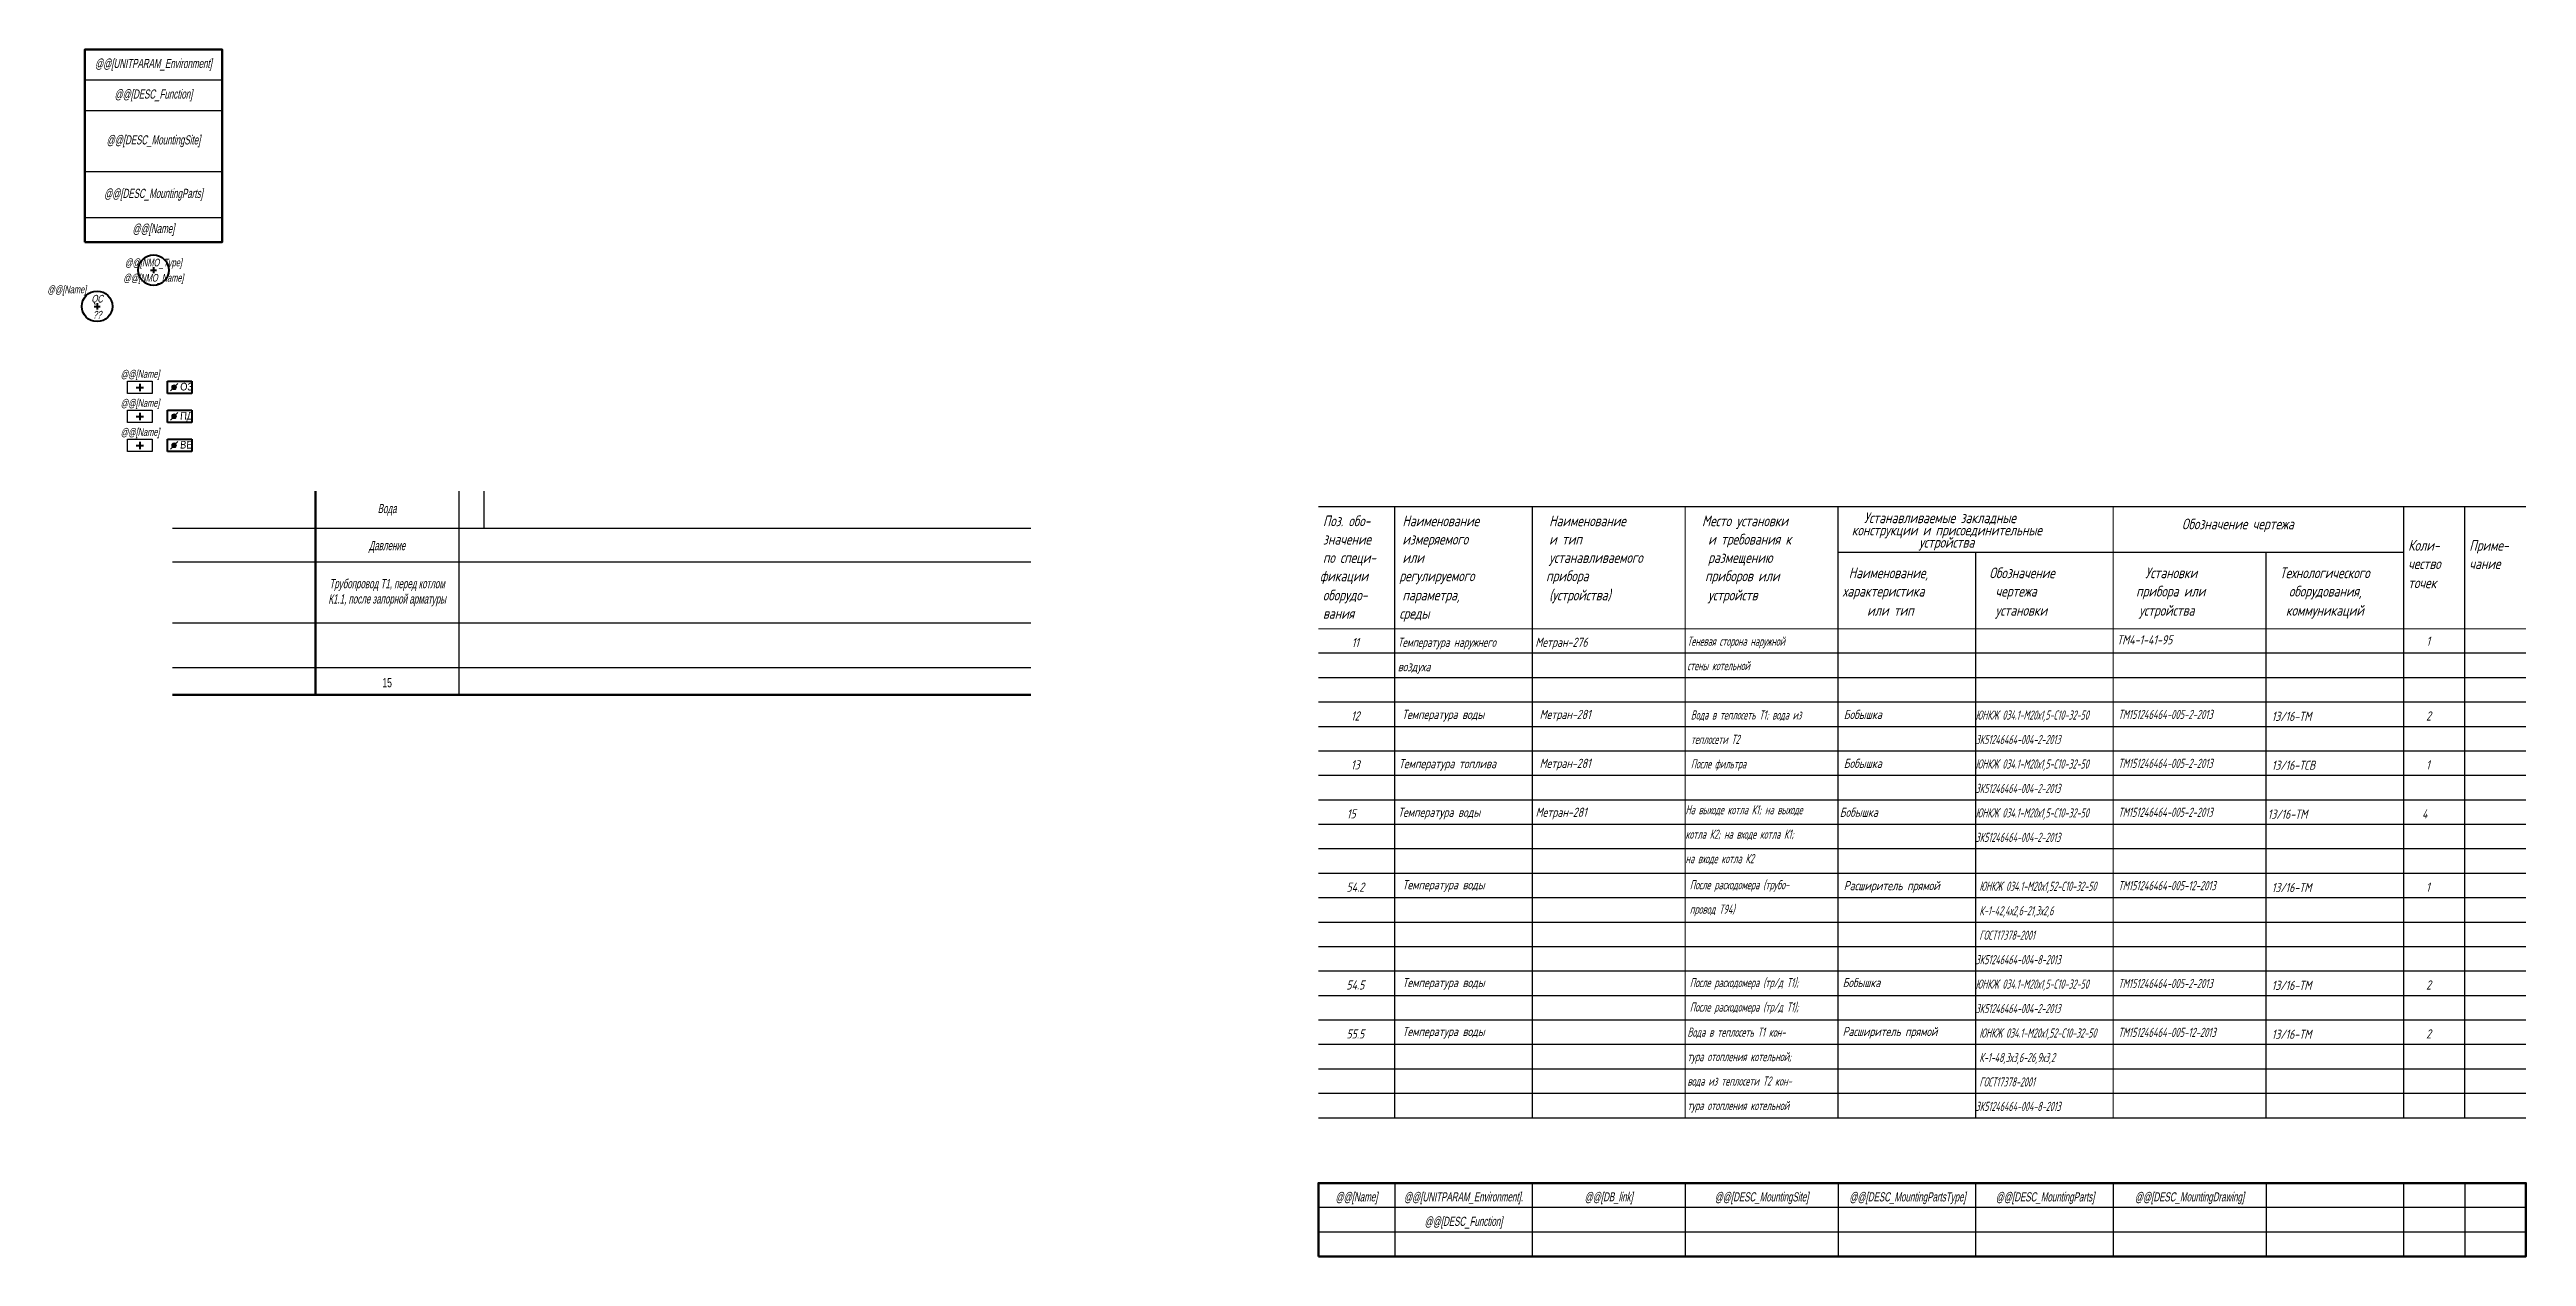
# Model space of a CAD drawing. Extents: x 37230 to 38041, y 33985 to 34380.
import ezdxf
from ezdxf.enums import TextEntityAlignment as Align

# ---------------------------------------------------------------- set-up
doc = ezdxf.new("R2010")
doc.units = 0
doc.header["$MEASUREMENT"] = 0
doc.layers.get('0').update_dxf_attribs({"linetype": 'CONTINUOUS'})
for name, color, linetype, lineweight in [('AV_K_DEVICE', 6, 'CONTINUOUS', 40), ('EL_DEVICE', 1, 'CONTINUOUS', 40), ('TABLE', 7, 'CONTINUOUS', 50)]:
    doc.layers.add(name, color=color, linetype=linetype, lineweight=lineweight)
for name, color, linetype in [('EL_DEVICE_NAME', 7, 'CONTINUOUS'), ('SYS_DEVICE_BORDER', 7, 'CONTINUOUS'), ('TEXT', 4, 'CONTINUOUS'), ('WINOSKA', 251, 'CONTINUOUS'), ('ТЕКСТ', 2, 'CONTINUOUS')]:
    doc.layers.add(name, color=color, linetype=linetype)
doc.styles.add('2.5', font='romand.shx', dxfattribs={"width": 0.75, "oblique": 15, "height": 2.5})
doc.styles.add('3.5', font='Romand.shx', dxfattribs={"width": 0.75, "oblique": 15, "height": 3})
doc.styles.add('R2_5', font='gewind.shx', dxfattribs={"width": 0.65, "oblique": 12, "height": 2.5})

# ---------------------------------------------------------------- blocks, each defined once
blk = doc.blocks.new('DEVICE_CONNECTOR_SQUARE')
at = {"layer": 'EL_DEVICE'}
for p, q in [((-1, 0), (1, 0)), ((0, 1), (0, -1))]:
    blk.add_line(p, q, dxfattribs=at)
blk = doc.blocks.new('DEVICE_KIP_DETECTOR')
at = {"layer": 'SYS_DEVICE_BORDER'}
blk.add_circle((0, 0), 5, dxfattribs=at)
at = {"ltscale": 100}
blk.add_blockref('DEVICE_CONNECTOR_SQUARE', (0, 0), dxfattribs=at)
at = {"layer": 'EL_DEVICE_NAME', "style": 'R2_5', "oblique": 12, "width": 0.7}
blk.add_text('@@[Name]', height=2.5, dxfattribs=at).set_placement((-3.54, 3.54), align=Align.BOTTOM_RIGHT)
blk = doc.blocks.new('KIP_DETECTOR')
at = {"layer": 'AV_K_DEVICE'}
blk.add_circle((0, 0), 5, dxfattribs=at)
at = {"style": 'R2_5', "oblique": 15, "width": 0.75}
for s, p in [('QC', (0, 2.5)), ('??', (-0.01, -2.74))]:
    blk.add_text(s, height=2.5, dxfattribs=at).set_placement(p, align=Align.MIDDLE_CENTER)
blk = doc.blocks.new('DEVICE_KIP_OZK')
at = {"layer": 'SYS_DEVICE_BORDER'}
for p, q in [((-4, 2), (4, 2)), ((-4, -2), (-4, 2)), ((4, 2), (4, -2)), ((4, -2), (-4, -2))]:
    blk.add_line(p, q, dxfattribs=at)
at = {"ltscale": 100, "xscale": 1.199999999999999, "yscale": 1.199999999999999, "zscale": 1.199999999999999}
blk.add_blockref('DEVICE_CONNECTOR_SQUARE', (0, 0), dxfattribs=at)
at = {"layer": 'EL_DEVICE_NAME', "style": 'R2_5', "oblique": 12, "width": 0.7}
blk.add_text('@@[Name]', height=2.5, dxfattribs=at).set_placement((0.09, 3.13), align=Align.CENTER)
blk = doc.blocks.new('KIP_OZK')
at = {"layer": 'EL_DEVICE'}
for p, q in [((-4, 2), (4, 2)), ((-4, -2), (-4, 2)), ((4, 2), (4, -2)), ((4, -2), (-4, -2))]:
    blk.add_line(p, q, dxfattribs=at)
at = {"layer": 'EL_DEVICE', "linetype": 'Continuous', "lineweight": 30}
blk.add_line((-0.56, 1.28), (-3.03, -1.19), dxfattribs=at)
at = {"layer": 'EL_DEVICE', "ltscale": 100, "const_width": 0.8}
blk.add_lwpolyline([(-2.2, 0.04, 1), (-1.4, 0.04, 1)], format="xyb", close=True, dxfattribs=at)
at = {"layer": 'EL_DEVICE', "linetype": 'Continuous', "lineweight": 0}
blk.add_circle((-1.8, 0.04), 0.759, dxfattribs=at)
at = {"layer": 'EL_DEVICE', "linetype": 'Continuous', "lineweight": 30, "style": 'R2_5', "oblique": 5, "width": 0.9}
blk.add_text('ОЗ', height=2.5, rotation=0.00019, dxfattribs=at).set_placement((0.11, -1.02))
blk = doc.blocks.new('DEVICE_KIP_KPV')
at = {"layer": 'SYS_DEVICE_BORDER'}
for p, q in [((-4, 2), (4, 2)), ((-4, -2), (-4, 2)), ((4, 2), (4, -2)), ((4, -2), (-4, -2))]:
    blk.add_line(p, q, dxfattribs=at)
at = {"ltscale": 100, "xscale": 1.199999999999999, "yscale": 1.199999999999999, "zscale": 1.199999999999999}
blk.add_blockref('DEVICE_CONNECTOR_SQUARE', (0, 0), dxfattribs=at)
at = {"layer": 'EL_DEVICE_NAME', "style": 'R2_5', "oblique": 12, "width": 0.7}
blk.add_text('@@[Name]', height=2.5, dxfattribs=at).set_placement((0.09, 3.13), align=Align.CENTER)
blk = doc.blocks.new('KIP_KPV')
at = {"layer": 'EL_DEVICE'}
for p, q in [((-4, 2), (4, 2)), ((-4, -2), (-4, 2)), ((4, 2), (4, -2)), ((4, -2), (-4, -2))]:
    blk.add_line(p, q, dxfattribs=at)
at = {"layer": 'EL_DEVICE', "linetype": 'Continuous', "lineweight": 30}
blk.add_line((-0.56, 1.28), (-3.03, -1.19), dxfattribs=at)
at = {"layer": 'EL_DEVICE', "ltscale": 100, "const_width": 0.8}
blk.add_lwpolyline([(-2.2, 0.04, 1), (-1.4, 0.04, 1)], format="xyb", close=True, dxfattribs=at)
at = {"layer": 'EL_DEVICE', "linetype": 'Continuous', "lineweight": 0}
blk.add_circle((-1.8, 0.04), 0.759, dxfattribs=at)
at = {"layer": 'EL_DEVICE', "linetype": 'Continuous', "lineweight": 30, "style": 'R2_5', "oblique": 5, "width": 0.9}
blk.add_text('ПД', height=2.5, rotation=0.00019, dxfattribs=at).set_placement((0.11, -1.02))
blk = doc.blocks.new('DEVICE_KIP_VE')
at = {"layer": 'SYS_DEVICE_BORDER'}
for p, q in [((-4, 2), (4, 2)), ((-4, -2), (-4, 2)), ((4, 2), (4, -2)), ((4, -2), (-4, -2))]:
    blk.add_line(p, q, dxfattribs=at)
at = {"ltscale": 100, "xscale": 1.199999999999999, "yscale": 1.199999999999999, "zscale": 1.199999999999999}
blk.add_blockref('DEVICE_CONNECTOR_SQUARE', (0, 0), dxfattribs=at)
at = {"layer": 'EL_DEVICE_NAME', "style": 'R2_5', "oblique": 12, "width": 0.7}
blk.add_text('@@[Name]', height=2.5, dxfattribs=at).set_placement((0.09, 3.13), align=Align.CENTER)
blk = doc.blocks.new('KIP_VE')
at = {"layer": 'EL_DEVICE'}
for p, q in [((-4, 2), (4, 2)), ((-4, -2), (-4, 2)), ((4, 2), (4, -2)), ((4, -2), (-4, -2))]:
    blk.add_line(p, q, dxfattribs=at)
at = {"layer": 'EL_DEVICE', "linetype": 'Continuous', "lineweight": 30}
blk.add_line((-0.56, 1.28), (-3.03, -1.19), dxfattribs=at)
at = {"layer": 'EL_DEVICE', "ltscale": 100, "const_width": 0.8}
blk.add_lwpolyline([(-2.2, 0.04, 1), (-1.4, 0.04, 1)], format="xyb", close=True, dxfattribs=at)
at = {"layer": 'EL_DEVICE', "linetype": 'Continuous', "lineweight": 0}
blk.add_circle((-1.8, 0.04), 0.759, dxfattribs=at)
at = {"layer": 'EL_DEVICE', "linetype": 'Continuous', "lineweight": 30, "style": 'R2_5', "oblique": 5, "width": 0.9}
blk.add_text('ВЕ', height=2.5, rotation=0.00019, dxfattribs=at).set_placement((0.11, -1.02))
blk = doc.blocks.new('DEVICE_KIP_DEVICE')
at = {"layer": 'SYS_DEVICE_BORDER'}
blk.add_circle((0, 0), 5, dxfattribs=at)
at = {"ltscale": 100}
blk.add_blockref('DEVICE_CONNECTOR_SQUARE', (0, 0), dxfattribs=at)
at = {"layer": 'EL_DEVICE_NAME', "style": 'R2_5', "oblique": 12, "width": 0.7}
for s, p in [('@@[NMO_Type]', (0, 2.5)), ('@@[NMO_Name]', (0, -2.5))]:
    blk.add_text(s, height=2.5, dxfattribs=at).set_placement(p, align=Align.MIDDLE_CENTER)
blk = doc.blocks.new('KIP_DEVICE')
at = {"layer": 'AV_K_DEVICE'}
blk.add_circle((0, 0), 5, dxfattribs=at)
blk = doc.blocks.new('HEAD_CONNECTIONDIAGRAM')
at = {"layer": 'TABLE'}
blk.add_lwpolyline([(-22.5, 0), (22.5, 0), (22.5, 63), (-22.5, 63)], close=True, dxfattribs=at)
at = {"layer": 'WINOSKA', "ltscale": 100}
for p, q in [((22.5, 53), (-22.5, 53)), ((22.5, 43), (-22.5, 43)), ((22.5, 23), (-22.5, 23)), ((22.5, 8), (-22.5, 8))]:
    blk.add_line(p, q, dxfattribs=at)
at = {"layer": 'TEXT', "char_height": 3, "width": 44, "attachment_point": 5, "style": 'R2_5'}
for s, insert in [('@@[UNITPARAM_Environment]', (0, 58)), ('@@[DESC_Function]', (0, 48)), ('@@[DESC_MountingSite]', (0, 33)), ('@@[DESC_MountingParts]', (0, 15.5)), ('@@[Name]', (0, 4))]:
    blk.add_mtext(s, dxfattribs=dict(at, insert=insert))
blk = doc.blocks.new('KIP_LUGTABLEELEMENT')
at = {"layer": 'TABLE'}
blk.add_lwpolyline([(0, -24), (395, -24), (395, 0), (0, 0)], close=True, dxfattribs=at)
at = {"layer": 'WINOSKA', "ltscale": 100}
for p, q in [((395, -8), (0, -8)), ((25, 0), (25, -24)), ((70, 0), (70, -24)), ((120, 0), (120, -24)), ((170, 0), (170, -24)), ((215, 0), (215, -24)), ((260, 0), (260, -24)), ((310, 0), (310, -24)), ((355, 0), (355, -24)), ((375, 0), (375, -24)), ((395, -16), (0, -16))]:
    blk.add_line(p, q, dxfattribs=at)
at = {"layer": 'TEXT', "char_height": 3, "attachment_point": 2, "line_spacing_factor": 1.6, "style": 'R2_5'}
for s, insert, width in [('@@[Name]', (12.5, -3), 24), ('@@[UNITPARAM_Environment]. @@[DESC_Function]', (47.5, -3), 44), ('@@[DB_link]', (95, -3), 24), ('@@[DESC_MountingSite]', (145, -3), 48), ('@@[DESC_MountingPartsType]', (192.75, -3), 43.5), ('@@[DESC_MountingParts]', (237.75, -3), 43.5), ('@@[DESC_MountingDrawing]', (285, -3), 49)]:
    blk.add_mtext(s, dxfattribs=dict(at, insert=insert, width=width))

msp = doc.modelspace()

# ---------------------------------------------------------------- linework, layer by layer
at = {"ltscale": 100}
msp.add_line((37372.5, 34235), (37372.5, 34222.86), dxfattribs=at)
for p, q in [((37645.5, 34230), (37652.5, 34230)), ((38040.5, 34182), (37645.5, 34182)), ((38040.5, 34174), (37645.5, 34174)), ((38040.5, 34166), (37645.5, 34166)), ((38040.5, 34158), (37645.5, 34158)), ((38040.5, 34150), (37645.5, 34150)), ((38040.5, 34142), (37645.5, 34142)), ((38040.5, 34134), (37645.5, 34134)), ((38040.5, 34126), (37645.5, 34126)), ((38040.5, 34118), (37645.5, 34118)), ((38040.5, 34110), (37645.5, 34110)), ((38040.5, 34102), (37645.5, 34102)), ((38040.5, 34094), (37645.5, 34094)), ((38040.5, 34086), (37645.5, 34086)), ((38040.5, 34078), (37645.5, 34078)), ((38040.5, 34070), (37645.5, 34070)), ((38040.5, 34062), (37645.5, 34062)), ((38040.5, 34054), (37645.5, 34054)), ((38040.5, 34046), (37645.5, 34046)), ((38040.5, 34038), (37645.5, 34038)), ((38040.5, 34030), (37645.5, 34030))]:
    msp.add_line(p, q)
at = {"const_width": 0.4}
for points in [[(37645.5, 34230), (37670.5, 34230), (37670.5, 34030)], [(37670.5, 34230), (37715.5, 34230), (37715.5, 34030)], [(37715.5, 34230), (37765.5, 34230), (37765.5, 34030)], [(37765.5, 34230), (37815.5, 34230), (37815.5, 34030)], [(37815.5, 34230), (38000.5, 34230), (38000.5, 34030)], [(37815.5, 34230), (37905.5, 34230), (37905.5, 34030)], [(37815.5, 34230), (37815.5, 34174)], [(38000.5, 34230), (38020.5, 34230), (38020.5, 34030)], [(38000.5, 34230), (38000.5, 34174)], [(38020.5, 34230), (38040.5, 34230)], [(37815.5, 34215), (38000.5, 34215)], [(37860.5, 34030), (37860.5, 34215)], [(37955.5, 34030), (37955.5, 34215)], [(38040.5, 34190), (37645.5, 34190)]]:
    msp.add_lwpolyline(points, dxfattribs=at)
at = {"layer": 'TABLE'}
for p, q in [((37317.5, 34235), (37317.5, 34168.43)), ((37551.44, 34168.43), (37270.71, 34168.43))]:
    msp.add_line(p, q, dxfattribs=at)
at = {"layer": 'WINOSKA'}
for p, q in [((37364.29, 34235), (37364.29, 34168.43)), ((37551.44, 34222.86), (37270.71, 34222.86)), ((37551.44, 34211.82), (37270.71, 34211.82)), ((37551.44, 34191.85), (37270.71, 34191.85)), ((37270.71, 34177.36), (37551.44, 34177.36))]:
    msp.add_line(p, q, dxfattribs=at)

# ---------------------------------------------------------------- block references
for name, p in [('HEAD_CONNECTIONDIAGRAM', (37264.46, 34316.5)), ('KIP_LUGTABLEELEMENT', (37645.5, 34008.71))]:
    msp.add_blockref(name, p)
at = {"ltscale": 100}
for name, p in [('DEVICE_KIP_DEVICE', (37264.46, 34307.33)), ('KIP_DEVICE', (37264.46, 34307.33)), ('DEVICE_KIP_DETECTOR', (37246, 34295.5)), ('KIP_DETECTOR', (37246, 34295.5)), ('DEVICE_KIP_OZK', (37260, 34269)), ('KIP_OZK', (37273, 34269)), ('DEVICE_KIP_KPV', (37260, 34259.5)), ('KIP_KPV', (37273, 34259.5)), ('DEVICE_KIP_VE', (37260, 34250)), ('KIP_VE', (37273, 34250))]:
    msp.add_blockref(name, p, dxfattribs=at)

# ---------------------------------------------------------------- texts
at = {"style": '3.5', "oblique": 15, "width": 0.75}
for s, p in [('Поз. обо-', (37647, 34223.57)), ('Наименование ', (37673, 34223.57)), ('Наименование ', (37721, 34223.57)), ('Место установки', (37771, 34223.57)), ('Устанавливаемые закладные ', (37824, 34224.57)), ('Обозначение чертежа', (37928, 34222.57)), ('значение', (37647, 34217.57)), ('измеряемого', (37673, 34217.57)), ('и тип', (37721, 34217.57)), ('и требования к', (37773, 34217.57)), ('конструкции и присоединительные', (37820, 34220.57)), ('устройства', (37842, 34216.57)), ('Коли-', (38002, 34215.57)), ('Приме-', (38022, 34215.57)), ('фикации ', (37646, 34205.57)), ('по специ-', (37647, 34211.57)), ('или', (37673, 34211.57)), ('прибора', (37720, 34205.57)), ('устанавливаемого', (37721, 34211.57)), ('приборов или', (37772, 34205.57)), ('размещению', (37773, 34211.57)), ('Наименование,', (37819, 34206.57)), ('Обозначение ', (37865, 34206.57)), ('Установки', (37916, 34206.57)), ('Технологического', (37960, 34206.57)), ('чество', (38002, 34209.57)), ('чание', (38022, 34209.57)), ('оборудо-', (37647, 34199.3)), ('регулируемого', (37672, 34205.57)), ('параметра, ', (37673, 34199.3)), ('(устройства)', (37721, 34199.3)), ('устройств', (37773, 34199.3)), ('характеристика ', (37817, 34200.57)), ('чертежа', (37867, 34200.57)), ('прибора или ', (37913, 34200.57)), ('оборудования,', (37963, 34200.57)), ('точек', (38002, 34203.3)), ('вания', (37647, 34193.3)), ('среды', (37672, 34193.3)), ('или тип', (37825, 34194.3)), ('установки', (37867, 34194.3)), ('устройства', (37914, 34194.3)), ('коммуникаций', (37962, 34194.3))]:
    msp.add_text(s, height=3.5, dxfattribs=at).set_placement(p)
at = {"layer": 'TEXT', "style": 'R2_5', "width": 0.7}
msp.add_text('15', height=3, dxfattribs=at).set_placement((37340.89, 34170.88), align=Align.CENTER)
at = {"layer": 'TEXT', "char_height": 3, "attachment_point": 5, "style": 'R2_5'}
for s, insert, width in [('{\\C4;Вода}', (37340.89, 34228.93), 46.7873), ('Давление', (37340.89, 34216.8), 46.7873), ('Трубопровод Т1, перед котлом К1.1, после запорной арматуры', (37340.89, 34201.84), 43.7038)]:
    msp.add_mtext(s, dxfattribs=dict(at, insert=insert, width=width))
at = {"layer": 'ТЕКСТ', "style": '2.5', "oblique": 15, "width": 0.75}
for s, p in [('11', (37657.59, 34184.01)), ('12', (37657.59, 34160.01)), ('13', (37657.59, 34144.01)), ('15', (37656.27, 34128.01)), ('54.2', (37657.59, 34104.01)), ('54.5', (37657.59, 34072.01)), ('55.5', (37657.59, 34056.01))]:
    msp.add_text(s, height=3, dxfattribs=at).set_placement(p, align=Align.CENTER)
at = {"layer": 'ТЕКСТ', "style": '2.5', "oblique": 15}
for s, width, p in [('Температура наружнего', 0.7, (37671.46, 34184.12)), ('Метран-276', 0.75, (37716.46, 34184.12)), ('Теневая сторона наружной ', 0.6, (37766.17, 34184.47)), ('ТМ4-1-41-95', 0.75, (37906.79, 34184.91)), ('1', 0.75, (38007.99, 34184.5)), ('воздуха', 0.75, (37671.46, 34176.12)), ('стены котельной', 0.6, (37766.17, 34176.47)), ('Температура воды', 0.75, (37672.87, 34160.51)), ('Метран-281', 0.75, (37717.87, 34160.51)), ('Вода в теплосеть Т1; вода из ', 0.6, (37767.35, 34160.35)), ('Бобышка', 0.75, (37817.36, 34160.51)), ('ЮНКЖ 034.1-М20х1,5-С10-32-50', 0.55, (37860.5, 34160.3)), ('ТМ151246464-005-2-2013', 0.65, (37907.17, 34160.51)), ('13/16-ТМ', 0.75, (37957.37, 34159.89)), ('2', 0.75, (38007.87, 34160.01)), ('теплосети Т2', 0.6, (37767.35, 34152.35)), ('ЗК51246464-004-2-2013', 0.55, (37860.5, 34152.3)), ('Температура топлива', 0.75, (37671.84, 34144.42)), ('Метран-281', 0.75, (37717.87, 34144.51)), ('После фильтра', 0.6, (37767.35, 34144.35)), ('Бобышка', 0.75, (37817.36, 34144.51)), ('ЮНКЖ 034.1-М20х1,5-С10-32-50', 0.55, (37860.5, 34144.3)), ('ТМ151246464-005-2-2013', 0.65, (37907.17, 34144.51)), ('13/16-ТСВ', 0.75, (37957.37, 34143.89)), ('1', 0.75, (38007.87, 34144.01)), ('ЗК51246464-004-2-2013', 0.55, (37860.5, 34136.3)), ('Температура воды', 0.75, (37671.56, 34128.51)), ('Метран-281', 0.75, (37716.56, 34128.51)), ('На выходе котла К1; на выходе', 0.6, (37765.6, 34129.35)), ('Бобышка', 0.75, (37816.05, 34128.51)), ('ЮНКЖ 034.1-М20х1,5-С10-32-50', 0.55, (37860.5, 34128.3)), ('ТМ151246464-005-2-2013', 0.65, (37907.17, 34128.51)), ('13/16-ТМ', 0.75, (37956.05, 34127.89)), ('4', 0.75, (38006.56, 34128.01)), ('котла К2; на входе котла К1;', 0.6, (37765.6, 34121.35)), ('ЗК51246464-004-2-2013', 0.55, (37860.5, 34120.3)), ('на входе котла К2', 0.6, (37765.6, 34113.35)), ('Температура воды', 0.75, (37673, 34104.8)), ('После расходомера (трубо-', 0.63, (37767, 34104.8)), ('Расширитель прямой', 0.75, (37817.36, 34104.51)), (' ЮНКЖ 034.1-М20х1,52-С10-32-50', 0.55, (37860.5, 34104.3)), ('ТМ151246464-005-12-2013', 0.65, (37907.17, 34104.51)), ('13/16-ТМ', 0.75, (37957.37, 34103.89)), ('1', 0.75, (38007.87, 34104.01)), ('провод Т94)', 0.63, (37767, 34096.8)), (' К-1-42,4х2,6-21,3х2,6', 0.55, (37860.5, 34096.3)), (' ГОСТ17378-2001', 0.55, (37860.5, 34088.3)), ('ЗК51246464-004-8-2013', 0.55, (37860.5, 34080.3)), ('Температура воды', 0.75, (37673, 34072.8)), ('После расходомера (тр/д Т1);', 0.63, (37767, 34072.8)), ('Бобышка', 0.74, (37817, 34072.8)), ('ЮНКЖ 034.1-М20х1,5-С10-32-50', 0.55, (37860.5, 34072.3)), ('ТМ151246464-005-2-2013', 0.65, (37907.17, 34072.51)), ('13/16-ТМ', 0.75, (37957.37, 34071.89)), ('2', 0.75, (38007.87, 34072.01)), ('После расходомера (тр/д Т1);', 0.63, (37767, 34064.8)), ('ЗК51246464-004-2-2013', 0.55, (37860.5, 34064.3)), ('Температура воды', 0.75, (37673, 34056.8)), ('Вода в теплосеть Т1 кон- ', 0.63, (37766.22, 34056.58)), ('Расширитель прямой', 0.74, (37817, 34056.8)), (' ЮНКЖ 034.1-М20х1,52-С10-32-50', 0.55, (37860.5, 34056.3)), ('ТМ151246464-005-12-2013', 0.65, (37907.17, 34056.51)), ('13/16-ТМ', 0.75, (37957.37, 34055.89)), ('2', 0.75, (38007.87, 34056.01)), ('тура отопления котельной;', 0.63, (37766.22, 34048.58)), (' К-1-48,3х3,6-26,9х3,2', 0.55, (37860.5, 34048.3)), ('вода из теплосети Т2 кон- ', 0.63, (37766.22, 34040.58)), (' ГОСТ17378-2001', 0.55, (37860.5, 34040.3)), ('тура отопления котельной', 0.63, (37766.22, 34032.58)), ('ЗК51246464-004-8-2013', 0.55, (37860.5, 34032.3))]:
    msp.add_text(s, height=3, dxfattribs=dict(at, width=width)).set_placement(p)

doc.saveas('drawing.dxf')
